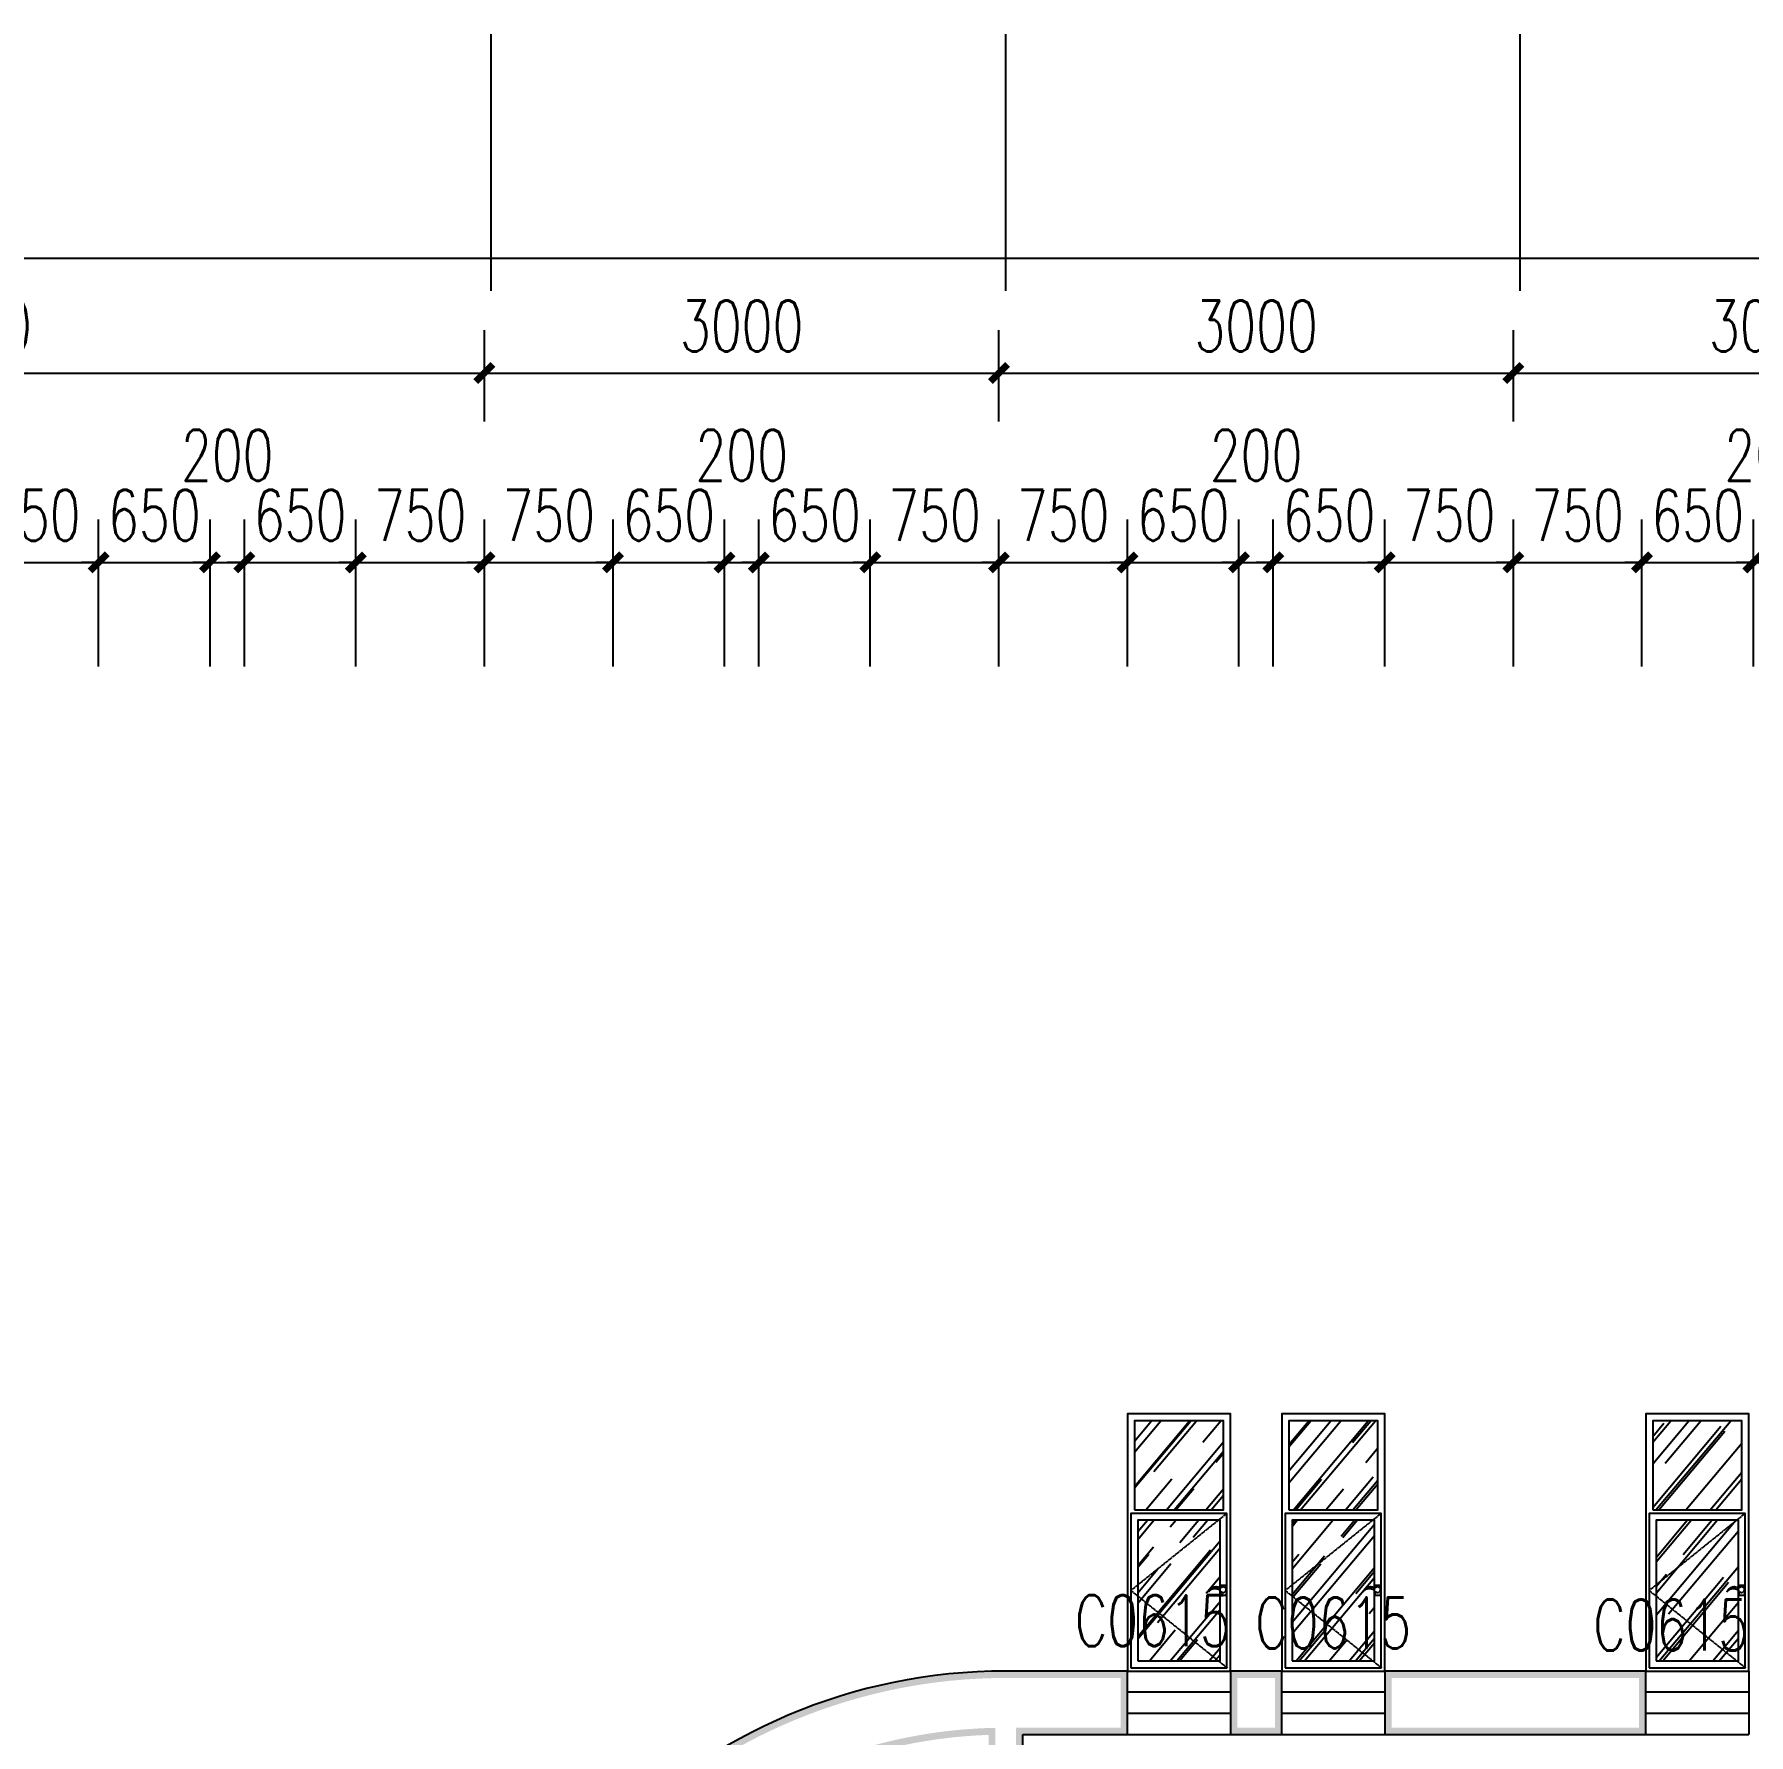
# Model space of a CAD drawing. Header units: millimetres. Extents: x -150677 to 588340, y -254013 to 149700.
# Drawn here: x 155936 to 165933, y -204976 to -195060 of the extents above; entities that cross this region are included whole.
import ezdxf

# ---------------------------------------------------------------- set-up
doc = ezdxf.new("R2010")
doc.units = ezdxf.units.MM
doc.header["$LTSCALE"] = 10
doc.header["$MEASUREMENT"] = 0
doc.linetypes.add('DASH', pattern=[0.35, 0.25, -0.1])
for name, color, linetype in [('2-Ba顶面轮廓', 4, 'Continuous'), ('9-ELd细', 8, 'Continuous'), ('PUB_DIM', 3, 'Continuous'), ('PUB_WALL', 9, 'Continuous'), ('WALL', 9, 'Continuous'), ('WINDOW', 4, 'Continuous'), ('WINDOW_TEXT', 7, 'Continuous')]:
    doc.layers.add(name, color=color, linetype=linetype)
doc.styles.add('_TCH_DIM_T3', font='SIMPLEX', dxfattribs={"width": 0.705882, "bigfont": 'GBCBIG'})
doc.styles.add('_TCH_WINDOW', font='SIMPLEX', dxfattribs={"bigfont": 'GBCBIG'})
doc.dimstyles.new('_TCH_ARCH&&100', dxfattribs={"dimtxt": 297.5, "dimasz": 100, "dimexe": 250, "dimexo": 300, "dimgap": 126.25, "dimtad": 1, "dimdec": 0, "dimzin": 0, "dimdsep": 46, "dimtxsty": '_TCH_DIM_T3', "dimblk": 'ARCHTICK', "dimcen": 0.09, "dimclrt": 7, "dimazin": 2, "dimtfac": 1, "dimtdec": 0, "dimtix": 1, "dimtmove": 2, "dimatfit": 3, "dimfxl": 1, "dimtolj": 1, "dimtzin": 0, "dimarcsym": 0})

# ---------------------------------------------------------------- blocks, each defined once
blk = doc.blocks.new('_ArchTick')
at = {"color": 0, "linetype": 'ByBlock', "const_width": 0.4}
blk.add_lwpolyline([(-0.5, -0.5), (0.5, 0.5)], dxfattribs=at)
blk = doc.blocks.new('*D2143')
at = {"layer": 'Defpoints', "color": 0, "transparency": 16777216}
for p in [(158560.7, -197035.4), (152560.7, -197617.3), (158560.7, -197617.3)]:
    blk.add_point(p, dxfattribs=at)
at = {"layer": 'PUB_DIM', "color": 0, "lineweight": -2, "transparency": 16777216}
for p, q in [((152560.7, -197317.3), (152560.7, -196785.4)), ((158560.7, -197317.3), (158560.7, -196785.4)), ((152560.7, -197035.4), (158560.7, -197035.4))]:
    blk.add_line(p, q, dxfattribs=at)
at = {"layer": 'PUB_DIM', "color": 0, "lineweight": -2, "transparency": 16777216, "xscale": 100, "yscale": 100, "zscale": 100, "rotation": 180}
blk.add_blockref('_ArchTick', (152560.7, -197035.4), dxfattribs=at)
at = {"layer": 'PUB_DIM', "color": 0, "lineweight": -2, "transparency": 16777216, "xscale": 100, "yscale": 100, "zscale": 100}
blk.add_blockref('_ArchTick', (158560.7, -197035.4), dxfattribs=at)
at = {"layer": 'PUB_DIM', "color": 7, "transparency": 16777216, "insert": (155560.7, -196760.4), "char_height": 297.5, "attachment_point": 5, "style": '_TCH_DIM_T3'}
blk.add_mtext('\\A1;6000', dxfattribs=at)
blk = doc.blocks.new('*D2144')
at = {"layer": 'Defpoints', "color": 0, "transparency": 16777216}
for p in [(161560.7, -197035.4), (158560.7, -197617.3), (161560.7, -197617.3)]:
    blk.add_point(p, dxfattribs=at)
at = {"layer": 'PUB_DIM', "color": 0, "lineweight": -2, "transparency": 16777216}
for p, q in [((158560.7, -197317.3), (158560.7, -196785.4)), ((161560.7, -197317.3), (161560.7, -196785.4)), ((158560.7, -197035.4), (161560.7, -197035.4))]:
    blk.add_line(p, q, dxfattribs=at)
at = {"layer": 'PUB_DIM', "color": 0, "lineweight": -2, "transparency": 16777216, "xscale": 100, "yscale": 100, "zscale": 100, "rotation": 180}
blk.add_blockref('_ArchTick', (158560.7, -197035.4), dxfattribs=at)
at = {"layer": 'PUB_DIM', "color": 0, "lineweight": -2, "transparency": 16777216, "xscale": 100, "yscale": 100, "zscale": 100}
blk.add_blockref('_ArchTick', (161560.7, -197035.4), dxfattribs=at)
at = {"layer": 'PUB_DIM', "color": 7, "transparency": 16777216, "insert": (160060.7, -196760.4), "char_height": 297.5, "attachment_point": 5, "style": '_TCH_DIM_T3'}
blk.add_mtext('\\A1;3000', dxfattribs=at)
blk = doc.blocks.new('*D2145')
at = {"layer": 'Defpoints', "color": 0, "transparency": 16777216}
for p in [(164560.7, -197035.4), (161560.7, -197617.3), (164560.7, -197617.3)]:
    blk.add_point(p, dxfattribs=at)
at = {"layer": 'PUB_DIM', "color": 0, "lineweight": -2, "transparency": 16777216}
for p, q in [((161560.7, -197317.3), (161560.7, -196785.4)), ((164560.7, -197317.3), (164560.7, -196785.4)), ((161560.7, -197035.4), (164560.7, -197035.4))]:
    blk.add_line(p, q, dxfattribs=at)
at = {"layer": 'PUB_DIM', "color": 0, "lineweight": -2, "transparency": 16777216, "xscale": 100, "yscale": 100, "zscale": 100, "rotation": 180}
blk.add_blockref('_ArchTick', (161560.7, -197035.4), dxfattribs=at)
at = {"layer": 'PUB_DIM', "color": 0, "lineweight": -2, "transparency": 16777216, "xscale": 100, "yscale": 100, "zscale": 100}
blk.add_blockref('_ArchTick', (164560.7, -197035.4), dxfattribs=at)
at = {"layer": 'PUB_DIM', "color": 7, "transparency": 16777216, "insert": (163060.7, -196760.4), "char_height": 297.5, "attachment_point": 5, "style": '_TCH_DIM_T3'}
blk.add_mtext('\\A1;3000', dxfattribs=at)
blk = doc.blocks.new('*D2146')
at = {"layer": 'Defpoints', "color": 0, "transparency": 16777216}
for p in [(167560.7, -197035.4), (164560.7, -197617.3), (167560.7, -197617.3)]:
    blk.add_point(p, dxfattribs=at)
at = {"layer": 'PUB_DIM', "color": 0, "lineweight": -2, "transparency": 16777216}
for p, q in [((164560.7, -197317.3), (164560.7, -196785.4)), ((167560.7, -197317.3), (167560.7, -196785.4)), ((164560.7, -197035.4), (167560.7, -197035.4))]:
    blk.add_line(p, q, dxfattribs=at)
at = {"layer": 'PUB_DIM', "color": 0, "lineweight": -2, "transparency": 16777216, "xscale": 100, "yscale": 100, "zscale": 100, "rotation": 180}
blk.add_blockref('_ArchTick', (164560.7, -197035.4), dxfattribs=at)
at = {"layer": 'PUB_DIM', "color": 0, "lineweight": -2, "transparency": 16777216, "xscale": 100, "yscale": 100, "zscale": 100}
blk.add_blockref('_ArchTick', (167560.7, -197035.4), dxfattribs=at)
at = {"layer": 'PUB_DIM', "color": 7, "transparency": 16777216, "insert": (166060.7, -196760.4), "char_height": 297.5, "attachment_point": 5, "style": '_TCH_DIM_T3'}
blk.add_mtext('\\A1;3000', dxfattribs=at)
blk = doc.blocks.new('*D2165')
at = {"layer": 'Defpoints', "color": 0, "transparency": 16777216}
for p in [(213760.7, -196365.9), (152560.7, -197148), (213760.7, -197148)]:
    blk.add_point(p, dxfattribs=at)
at = {"layer": 'PUB_DIM', "color": 0, "lineweight": -2, "transparency": 16777216}
for p, q in [((152560.7, -196848), (152560.7, -196115.9)), ((213760.7, -196848), (213760.7, -196115.9)), ((152560.7, -196365.9), (213760.7, -196365.9))]:
    blk.add_line(p, q, dxfattribs=at)
at = {"layer": 'PUB_DIM', "color": 0, "lineweight": -2, "transparency": 16777216, "xscale": 100, "yscale": 100, "zscale": 100, "rotation": 180}
blk.add_blockref('_ArchTick', (152560.7, -196365.9), dxfattribs=at)
at = {"layer": 'PUB_DIM', "color": 0, "lineweight": -2, "transparency": 16777216, "xscale": 100, "yscale": 100, "zscale": 100}
blk.add_blockref('_ArchTick', (213760.7, -196365.9), dxfattribs=at)
at = {"layer": 'PUB_DIM', "color": 7, "transparency": 16777216, "insert": (183160.7, -196090.9), "char_height": 297.5, "attachment_point": 5, "style": '_TCH_DIM_T3'}
blk.add_mtext('\\A1;61200', dxfattribs=at)
blk = doc.blocks.new('*D2324')
at = {"layer": 'Defpoints', "color": 0, "transparency": 16777216}
for p in [(166160.7, -198139.7), (165960.7, -199047.7), (166160.7, -199047.7)]:
    blk.add_point(p, dxfattribs=at)
at = {"layer": 'PUB_DIM', "color": 0, "lineweight": -2, "transparency": 16777216}
for p, q in [((165960.7, -198747.7), (165960.7, -197889.7)), ((166160.7, -198747.7), (166160.7, -197889.7)), ((165960.7, -198139.7), (165860.7, -198139.7)), ((165960.7, -198139.7), (166160.7, -198139.7)), ((166160.7, -198139.7), (166260.7, -198139.7))]:
    blk.add_line(p, q, dxfattribs=at)
at = {"layer": 'PUB_DIM', "color": 0, "lineweight": -2, "transparency": 16777216, "xscale": 100, "yscale": 100, "zscale": 100}
blk.add_blockref('_ArchTick', (165960.7, -198139.7), dxfattribs=at)
at = {"layer": 'PUB_DIM', "color": 0, "lineweight": -2, "transparency": 16777216, "xscale": 100, "yscale": 100, "zscale": 100, "rotation": 180}
blk.add_blockref('_ArchTick', (166160.7, -198139.7), dxfattribs=at)
at = {"layer": 'PUB_DIM', "color": 7, "transparency": 16777216, "insert": (166060.7, -197514.7), "char_height": 297.5, "attachment_point": 5, "style": '_TCH_DIM_T3'}
blk.add_mtext('\\A1;200', dxfattribs=at)
blk = doc.blocks.new('*D2325')
at = {"layer": 'Defpoints', "color": 0, "transparency": 16777216}
for p in [(165960.7, -198139.7), (165310.7, -199047.7), (165960.7, -199047.7)]:
    blk.add_point(p, dxfattribs=at)
at = {"layer": 'PUB_DIM', "color": 0, "lineweight": -2, "transparency": 16777216}
for p, q in [((165310.7, -198747.7), (165310.7, -197889.7)), ((165960.7, -198747.7), (165960.7, -197889.7)), ((165310.7, -198139.7), (165210.7, -198139.7)), ((165310.7, -198139.7), (165960.7, -198139.7)), ((165960.7, -198139.7), (166060.7, -198139.7))]:
    blk.add_line(p, q, dxfattribs=at)
at = {"layer": 'PUB_DIM', "color": 0, "lineweight": -2, "transparency": 16777216, "xscale": 100, "yscale": 100, "zscale": 100}
blk.add_blockref('_ArchTick', (165310.7, -198139.7), dxfattribs=at)
at = {"layer": 'PUB_DIM', "color": 0, "lineweight": -2, "transparency": 16777216, "xscale": 100, "yscale": 100, "zscale": 100, "rotation": 180}
blk.add_blockref('_ArchTick', (165960.7, -198139.7), dxfattribs=at)
at = {"layer": 'PUB_DIM', "color": 7, "transparency": 16777216, "insert": (165635.7, -197864.7), "char_height": 297.5, "attachment_point": 5, "style": '_TCH_DIM_T3'}
blk.add_mtext('\\A1;650', dxfattribs=at)
blk = doc.blocks.new('*D2326')
at = {"layer": 'Defpoints', "color": 0, "transparency": 16777216}
for p in [(165310.7, -198139.7), (164560.7, -199047.7), (165310.7, -199047.7)]:
    blk.add_point(p, dxfattribs=at)
at = {"layer": 'PUB_DIM', "color": 0, "lineweight": -2, "transparency": 16777216}
for p, q in [((164560.7, -198747.7), (164560.7, -197889.7)), ((165310.7, -198747.7), (165310.7, -197889.7)), ((164560.7, -198139.7), (164460.7, -198139.7)), ((164560.7, -198139.7), (165310.7, -198139.7)), ((165310.7, -198139.7), (165410.7, -198139.7))]:
    blk.add_line(p, q, dxfattribs=at)
at = {"layer": 'PUB_DIM', "color": 0, "lineweight": -2, "transparency": 16777216, "xscale": 100, "yscale": 100, "zscale": 100}
blk.add_blockref('_ArchTick', (164560.7, -198139.7), dxfattribs=at)
at = {"layer": 'PUB_DIM', "color": 0, "lineweight": -2, "transparency": 16777216, "xscale": 100, "yscale": 100, "zscale": 100, "rotation": 180}
blk.add_blockref('_ArchTick', (165310.7, -198139.7), dxfattribs=at)
at = {"layer": 'PUB_DIM', "color": 7, "transparency": 16777216, "insert": (164935.7, -197864.7), "char_height": 297.5, "attachment_point": 5, "style": '_TCH_DIM_T3'}
blk.add_mtext('\\A1;750', dxfattribs=at)
blk = doc.blocks.new('*D2327')
at = {"layer": 'Defpoints', "color": 0, "transparency": 16777216}
for p in [(164560.7, -198139.7), (163810.7, -199047.7), (164560.7, -199047.7)]:
    blk.add_point(p, dxfattribs=at)
at = {"layer": 'PUB_DIM', "color": 0, "lineweight": -2, "transparency": 16777216}
for p, q in [((163810.7, -198747.7), (163810.7, -197889.7)), ((164560.7, -198747.7), (164560.7, -197889.7)), ((163810.7, -198139.7), (163710.7, -198139.7)), ((163810.7, -198139.7), (164560.7, -198139.7)), ((164560.7, -198139.7), (164660.7, -198139.7))]:
    blk.add_line(p, q, dxfattribs=at)
at = {"layer": 'PUB_DIM', "color": 0, "lineweight": -2, "transparency": 16777216, "xscale": 100, "yscale": 100, "zscale": 100}
blk.add_blockref('_ArchTick', (163810.7, -198139.7), dxfattribs=at)
at = {"layer": 'PUB_DIM', "color": 0, "lineweight": -2, "transparency": 16777216, "xscale": 100, "yscale": 100, "zscale": 100, "rotation": 180}
blk.add_blockref('_ArchTick', (164560.7, -198139.7), dxfattribs=at)
at = {"layer": 'PUB_DIM', "color": 7, "transparency": 16777216, "insert": (164185.7, -197864.7), "char_height": 297.5, "attachment_point": 5, "style": '_TCH_DIM_T3'}
blk.add_mtext('\\A1;750', dxfattribs=at)
blk = doc.blocks.new('*D2328')
at = {"layer": 'Defpoints', "color": 0, "transparency": 16777216}
for p in [(163810.7, -198139.7), (163160.7, -199047.7), (163810.7, -199047.7)]:
    blk.add_point(p, dxfattribs=at)
at = {"layer": 'PUB_DIM', "color": 0, "lineweight": -2, "transparency": 16777216}
for p, q in [((163160.7, -198747.7), (163160.7, -197889.7)), ((163810.7, -198747.7), (163810.7, -197889.7)), ((163160.7, -198139.7), (163060.7, -198139.7)), ((163160.7, -198139.7), (163810.7, -198139.7)), ((163810.7, -198139.7), (163910.7, -198139.7))]:
    blk.add_line(p, q, dxfattribs=at)
at = {"layer": 'PUB_DIM', "color": 0, "lineweight": -2, "transparency": 16777216, "xscale": 100, "yscale": 100, "zscale": 100}
blk.add_blockref('_ArchTick', (163160.7, -198139.7), dxfattribs=at)
at = {"layer": 'PUB_DIM', "color": 0, "lineweight": -2, "transparency": 16777216, "xscale": 100, "yscale": 100, "zscale": 100, "rotation": 180}
blk.add_blockref('_ArchTick', (163810.7, -198139.7), dxfattribs=at)
at = {"layer": 'PUB_DIM', "color": 7, "transparency": 16777216, "insert": (163485.7, -197864.7), "char_height": 297.5, "attachment_point": 5, "style": '_TCH_DIM_T3'}
blk.add_mtext('\\A1;650', dxfattribs=at)
blk = doc.blocks.new('*D2329')
at = {"layer": 'Defpoints', "color": 0, "transparency": 16777216}
for p in [(163160.7, -198139.7), (162960.7, -199047.7), (163160.7, -199047.7)]:
    blk.add_point(p, dxfattribs=at)
at = {"layer": 'PUB_DIM', "color": 0, "lineweight": -2, "transparency": 16777216}
for p, q in [((162960.7, -198747.7), (162960.7, -197889.7)), ((163160.7, -198747.7), (163160.7, -197889.7)), ((162960.7, -198139.7), (162860.7, -198139.7)), ((162960.7, -198139.7), (163160.7, -198139.7)), ((163160.7, -198139.7), (163260.7, -198139.7))]:
    blk.add_line(p, q, dxfattribs=at)
at = {"layer": 'PUB_DIM', "color": 0, "lineweight": -2, "transparency": 16777216, "xscale": 100, "yscale": 100, "zscale": 100}
blk.add_blockref('_ArchTick', (162960.7, -198139.7), dxfattribs=at)
at = {"layer": 'PUB_DIM', "color": 0, "lineweight": -2, "transparency": 16777216, "xscale": 100, "yscale": 100, "zscale": 100, "rotation": 180}
blk.add_blockref('_ArchTick', (163160.7, -198139.7), dxfattribs=at)
at = {"layer": 'PUB_DIM', "color": 7, "transparency": 16777216, "insert": (163060.7, -197514.7), "char_height": 297.5, "attachment_point": 5, "style": '_TCH_DIM_T3'}
blk.add_mtext('\\A1;200', dxfattribs=at)
blk = doc.blocks.new('*D2330')
at = {"layer": 'Defpoints', "color": 0, "transparency": 16777216}
for p in [(162960.7, -198139.7), (162310.7, -199047.7), (162960.7, -199047.7)]:
    blk.add_point(p, dxfattribs=at)
at = {"layer": 'PUB_DIM', "color": 0, "lineweight": -2, "transparency": 16777216}
for p, q in [((162310.7, -198747.7), (162310.7, -197889.7)), ((162960.7, -198747.7), (162960.7, -197889.7)), ((162310.7, -198139.7), (162210.7, -198139.7)), ((162310.7, -198139.7), (162960.7, -198139.7)), ((162960.7, -198139.7), (163060.7, -198139.7))]:
    blk.add_line(p, q, dxfattribs=at)
at = {"layer": 'PUB_DIM', "color": 0, "lineweight": -2, "transparency": 16777216, "xscale": 100, "yscale": 100, "zscale": 100}
blk.add_blockref('_ArchTick', (162310.7, -198139.7), dxfattribs=at)
at = {"layer": 'PUB_DIM', "color": 0, "lineweight": -2, "transparency": 16777216, "xscale": 100, "yscale": 100, "zscale": 100, "rotation": 180}
blk.add_blockref('_ArchTick', (162960.7, -198139.7), dxfattribs=at)
at = {"layer": 'PUB_DIM', "color": 7, "transparency": 16777216, "insert": (162635.7, -197864.7), "char_height": 297.5, "attachment_point": 5, "style": '_TCH_DIM_T3'}
blk.add_mtext('\\A1;650', dxfattribs=at)
blk = doc.blocks.new('*D2331')
at = {"layer": 'Defpoints', "color": 0, "transparency": 16777216}
for p in [(162310.7, -198139.7), (161560.7, -199047.7), (162310.7, -199047.7)]:
    blk.add_point(p, dxfattribs=at)
at = {"layer": 'PUB_DIM', "color": 0, "lineweight": -2, "transparency": 16777216}
for p, q in [((161560.7, -198747.7), (161560.7, -197889.7)), ((162310.7, -198747.7), (162310.7, -197889.7)), ((161560.7, -198139.7), (161460.7, -198139.7)), ((161560.7, -198139.7), (162310.7, -198139.7)), ((162310.7, -198139.7), (162410.7, -198139.7))]:
    blk.add_line(p, q, dxfattribs=at)
at = {"layer": 'PUB_DIM', "color": 0, "lineweight": -2, "transparency": 16777216, "xscale": 100, "yscale": 100, "zscale": 100}
blk.add_blockref('_ArchTick', (161560.7, -198139.7), dxfattribs=at)
at = {"layer": 'PUB_DIM', "color": 0, "lineweight": -2, "transparency": 16777216, "xscale": 100, "yscale": 100, "zscale": 100, "rotation": 180}
blk.add_blockref('_ArchTick', (162310.7, -198139.7), dxfattribs=at)
at = {"layer": 'PUB_DIM', "color": 7, "transparency": 16777216, "insert": (161935.7, -197864.7), "char_height": 297.5, "attachment_point": 5, "style": '_TCH_DIM_T3'}
blk.add_mtext('\\A1;750', dxfattribs=at)
blk = doc.blocks.new('*D2332')
at = {"layer": 'Defpoints', "color": 0, "transparency": 16777216}
for p in [(161560.7, -198139.7), (160810.7, -199047.7), (161560.7, -199047.7)]:
    blk.add_point(p, dxfattribs=at)
at = {"layer": 'PUB_DIM', "color": 0, "lineweight": -2, "transparency": 16777216}
for p, q in [((160810.7, -198747.7), (160810.7, -197889.7)), ((161560.7, -198747.7), (161560.7, -197889.7)), ((160810.7, -198139.7), (160710.7, -198139.7)), ((160810.7, -198139.7), (161560.7, -198139.7)), ((161560.7, -198139.7), (161660.7, -198139.7))]:
    blk.add_line(p, q, dxfattribs=at)
at = {"layer": 'PUB_DIM', "color": 0, "lineweight": -2, "transparency": 16777216, "xscale": 100, "yscale": 100, "zscale": 100}
blk.add_blockref('_ArchTick', (160810.7, -198139.7), dxfattribs=at)
at = {"layer": 'PUB_DIM', "color": 0, "lineweight": -2, "transparency": 16777216, "xscale": 100, "yscale": 100, "zscale": 100, "rotation": 180}
blk.add_blockref('_ArchTick', (161560.7, -198139.7), dxfattribs=at)
at = {"layer": 'PUB_DIM', "color": 7, "transparency": 16777216, "insert": (161185.7, -197864.7), "char_height": 297.5, "attachment_point": 5, "style": '_TCH_DIM_T3'}
blk.add_mtext('\\A1;750', dxfattribs=at)
blk = doc.blocks.new('*D2333')
at = {"layer": 'Defpoints', "color": 0, "transparency": 16777216}
for p in [(160810.7, -198139.7), (160160.7, -199047.7), (160810.7, -199047.7)]:
    blk.add_point(p, dxfattribs=at)
at = {"layer": 'PUB_DIM', "color": 0, "lineweight": -2, "transparency": 16777216}
for p, q in [((160160.7, -198747.7), (160160.7, -197889.7)), ((160810.7, -198747.7), (160810.7, -197889.7)), ((160160.7, -198139.7), (160060.7, -198139.7)), ((160160.7, -198139.7), (160810.7, -198139.7)), ((160810.7, -198139.7), (160910.7, -198139.7))]:
    blk.add_line(p, q, dxfattribs=at)
at = {"layer": 'PUB_DIM', "color": 0, "lineweight": -2, "transparency": 16777216, "xscale": 100, "yscale": 100, "zscale": 100}
blk.add_blockref('_ArchTick', (160160.7, -198139.7), dxfattribs=at)
at = {"layer": 'PUB_DIM', "color": 0, "lineweight": -2, "transparency": 16777216, "xscale": 100, "yscale": 100, "zscale": 100, "rotation": 180}
blk.add_blockref('_ArchTick', (160810.7, -198139.7), dxfattribs=at)
at = {"layer": 'PUB_DIM', "color": 7, "transparency": 16777216, "insert": (160485.7, -197864.7), "char_height": 297.5, "attachment_point": 5, "style": '_TCH_DIM_T3'}
blk.add_mtext('\\A1;650', dxfattribs=at)
blk = doc.blocks.new('*D2334')
at = {"layer": 'Defpoints', "color": 0, "transparency": 16777216}
for p in [(160160.7, -198139.7), (159960.7, -199047.7), (160160.7, -199047.7)]:
    blk.add_point(p, dxfattribs=at)
at = {"layer": 'PUB_DIM', "color": 0, "lineweight": -2, "transparency": 16777216}
for p, q in [((159960.7, -198747.7), (159960.7, -197889.7)), ((160160.7, -198747.7), (160160.7, -197889.7)), ((159960.7, -198139.7), (159860.7, -198139.7)), ((159960.7, -198139.7), (160160.7, -198139.7)), ((160160.7, -198139.7), (160260.7, -198139.7))]:
    blk.add_line(p, q, dxfattribs=at)
at = {"layer": 'PUB_DIM', "color": 0, "lineweight": -2, "transparency": 16777216, "xscale": 100, "yscale": 100, "zscale": 100}
blk.add_blockref('_ArchTick', (159960.7, -198139.7), dxfattribs=at)
at = {"layer": 'PUB_DIM', "color": 0, "lineweight": -2, "transparency": 16777216, "xscale": 100, "yscale": 100, "zscale": 100, "rotation": 180}
blk.add_blockref('_ArchTick', (160160.7, -198139.7), dxfattribs=at)
at = {"layer": 'PUB_DIM', "color": 7, "transparency": 16777216, "insert": (160060.7, -197514.7), "char_height": 297.5, "attachment_point": 5, "style": '_TCH_DIM_T3'}
blk.add_mtext('\\A1;200', dxfattribs=at)
blk = doc.blocks.new('*D2335')
at = {"layer": 'Defpoints', "color": 0, "transparency": 16777216}
for p in [(159960.7, -198139.7), (159310.7, -199047.7), (159960.7, -199047.7)]:
    blk.add_point(p, dxfattribs=at)
at = {"layer": 'PUB_DIM', "color": 0, "lineweight": -2, "transparency": 16777216}
for p, q in [((159310.7, -198747.7), (159310.7, -197889.7)), ((159960.7, -198747.7), (159960.7, -197889.7)), ((159310.7, -198139.7), (159210.7, -198139.7)), ((159310.7, -198139.7), (159960.7, -198139.7)), ((159960.7, -198139.7), (160060.7, -198139.7))]:
    blk.add_line(p, q, dxfattribs=at)
at = {"layer": 'PUB_DIM', "color": 0, "lineweight": -2, "transparency": 16777216, "xscale": 100, "yscale": 100, "zscale": 100}
blk.add_blockref('_ArchTick', (159310.7, -198139.7), dxfattribs=at)
at = {"layer": 'PUB_DIM', "color": 0, "lineweight": -2, "transparency": 16777216, "xscale": 100, "yscale": 100, "zscale": 100, "rotation": 180}
blk.add_blockref('_ArchTick', (159960.7, -198139.7), dxfattribs=at)
at = {"layer": 'PUB_DIM', "color": 7, "transparency": 16777216, "insert": (159635.7, -197864.7), "char_height": 297.5, "attachment_point": 5, "style": '_TCH_DIM_T3'}
blk.add_mtext('\\A1;650', dxfattribs=at)
blk = doc.blocks.new('*D2336')
at = {"layer": 'Defpoints', "color": 0, "transparency": 16777216}
for p in [(159310.7, -198139.7), (158560.7, -199047.7), (159310.7, -199047.7)]:
    blk.add_point(p, dxfattribs=at)
at = {"layer": 'PUB_DIM', "color": 0, "lineweight": -2, "transparency": 16777216}
for p, q in [((158560.7, -198747.7), (158560.7, -197889.7)), ((159310.7, -198747.7), (159310.7, -197889.7)), ((158560.7, -198139.7), (158460.7, -198139.7)), ((158560.7, -198139.7), (159310.7, -198139.7)), ((159310.7, -198139.7), (159410.7, -198139.7))]:
    blk.add_line(p, q, dxfattribs=at)
at = {"layer": 'PUB_DIM', "color": 0, "lineweight": -2, "transparency": 16777216, "xscale": 100, "yscale": 100, "zscale": 100}
blk.add_blockref('_ArchTick', (158560.7, -198139.7), dxfattribs=at)
at = {"layer": 'PUB_DIM', "color": 0, "lineweight": -2, "transparency": 16777216, "xscale": 100, "yscale": 100, "zscale": 100, "rotation": 180}
blk.add_blockref('_ArchTick', (159310.7, -198139.7), dxfattribs=at)
at = {"layer": 'PUB_DIM', "color": 7, "transparency": 16777216, "insert": (158935.7, -197864.7), "char_height": 297.5, "attachment_point": 5, "style": '_TCH_DIM_T3'}
blk.add_mtext('\\A1;750', dxfattribs=at)
blk = doc.blocks.new('*D2337')
at = {"layer": 'Defpoints', "color": 0, "transparency": 16777216}
for p in [(158560.7, -198139.7), (157810.7, -199047.7), (158560.7, -199047.7)]:
    blk.add_point(p, dxfattribs=at)
at = {"layer": 'PUB_DIM', "color": 0, "lineweight": -2, "transparency": 16777216}
for p, q in [((157810.7, -198747.7), (157810.7, -197889.7)), ((158560.7, -198747.7), (158560.7, -197889.7)), ((157810.7, -198139.7), (157710.7, -198139.7)), ((157810.7, -198139.7), (158560.7, -198139.7)), ((158560.7, -198139.7), (158660.7, -198139.7))]:
    blk.add_line(p, q, dxfattribs=at)
at = {"layer": 'PUB_DIM', "color": 0, "lineweight": -2, "transparency": 16777216, "xscale": 100, "yscale": 100, "zscale": 100}
blk.add_blockref('_ArchTick', (157810.7, -198139.7), dxfattribs=at)
at = {"layer": 'PUB_DIM', "color": 0, "lineweight": -2, "transparency": 16777216, "xscale": 100, "yscale": 100, "zscale": 100, "rotation": 180}
blk.add_blockref('_ArchTick', (158560.7, -198139.7), dxfattribs=at)
at = {"layer": 'PUB_DIM', "color": 7, "transparency": 16777216, "insert": (158185.7, -197864.7), "char_height": 297.5, "attachment_point": 5, "style": '_TCH_DIM_T3'}
blk.add_mtext('\\A1;750', dxfattribs=at)
blk = doc.blocks.new('*D2338')
at = {"layer": 'Defpoints', "color": 0, "transparency": 16777216}
for p in [(157810.7, -198139.7), (157160.7, -199047.7), (157810.7, -199047.7)]:
    blk.add_point(p, dxfattribs=at)
at = {"layer": 'PUB_DIM', "color": 0, "lineweight": -2, "transparency": 16777216}
for p, q in [((157160.7, -198747.7), (157160.7, -197889.7)), ((157810.7, -198747.7), (157810.7, -197889.7)), ((157160.7, -198139.7), (157060.7, -198139.7)), ((157160.7, -198139.7), (157810.7, -198139.7)), ((157810.7, -198139.7), (157910.7, -198139.7))]:
    blk.add_line(p, q, dxfattribs=at)
at = {"layer": 'PUB_DIM', "color": 0, "lineweight": -2, "transparency": 16777216, "xscale": 100, "yscale": 100, "zscale": 100}
blk.add_blockref('_ArchTick', (157160.7, -198139.7), dxfattribs=at)
at = {"layer": 'PUB_DIM', "color": 0, "lineweight": -2, "transparency": 16777216, "xscale": 100, "yscale": 100, "zscale": 100, "rotation": 180}
blk.add_blockref('_ArchTick', (157810.7, -198139.7), dxfattribs=at)
at = {"layer": 'PUB_DIM', "color": 7, "transparency": 16777216, "insert": (157485.7, -197864.7), "char_height": 297.5, "attachment_point": 5, "style": '_TCH_DIM_T3'}
blk.add_mtext('\\A1;650', dxfattribs=at)
blk = doc.blocks.new('*D2339')
at = {"layer": 'Defpoints', "color": 0, "transparency": 16777216}
for p in [(157160.7, -198139.7), (156960.7, -199047.7), (157160.7, -199047.7)]:
    blk.add_point(p, dxfattribs=at)
at = {"layer": 'PUB_DIM', "color": 0, "lineweight": -2, "transparency": 16777216}
for p, q in [((156960.7, -198747.7), (156960.7, -197889.7)), ((157160.7, -198747.7), (157160.7, -197889.7)), ((156960.7, -198139.7), (156860.7, -198139.7)), ((156960.7, -198139.7), (157160.7, -198139.7)), ((157160.7, -198139.7), (157260.7, -198139.7))]:
    blk.add_line(p, q, dxfattribs=at)
at = {"layer": 'PUB_DIM', "color": 0, "lineweight": -2, "transparency": 16777216, "xscale": 100, "yscale": 100, "zscale": 100}
blk.add_blockref('_ArchTick', (156960.7, -198139.7), dxfattribs=at)
at = {"layer": 'PUB_DIM', "color": 0, "lineweight": -2, "transparency": 16777216, "xscale": 100, "yscale": 100, "zscale": 100, "rotation": 180}
blk.add_blockref('_ArchTick', (157160.7, -198139.7), dxfattribs=at)
at = {"layer": 'PUB_DIM', "color": 7, "transparency": 16777216, "insert": (157060.7, -197514.7), "char_height": 297.5, "attachment_point": 5, "style": '_TCH_DIM_T3'}
blk.add_mtext('\\A1;200', dxfattribs=at)
blk = doc.blocks.new('*D2340')
at = {"layer": 'Defpoints', "color": 0, "transparency": 16777216}
for p in [(156960.7, -198139.7), (156310.7, -199047.7), (156960.7, -199047.7)]:
    blk.add_point(p, dxfattribs=at)
at = {"layer": 'PUB_DIM', "color": 0, "lineweight": -2, "transparency": 16777216}
for p, q in [((156310.7, -198747.7), (156310.7, -197889.7)), ((156960.7, -198747.7), (156960.7, -197889.7)), ((156310.7, -198139.7), (156210.7, -198139.7)), ((156310.7, -198139.7), (156960.7, -198139.7)), ((156960.7, -198139.7), (157060.7, -198139.7))]:
    blk.add_line(p, q, dxfattribs=at)
at = {"layer": 'PUB_DIM', "color": 0, "lineweight": -2, "transparency": 16777216, "xscale": 100, "yscale": 100, "zscale": 100}
blk.add_blockref('_ArchTick', (156310.7, -198139.7), dxfattribs=at)
at = {"layer": 'PUB_DIM', "color": 0, "lineweight": -2, "transparency": 16777216, "xscale": 100, "yscale": 100, "zscale": 100, "rotation": 180}
blk.add_blockref('_ArchTick', (156960.7, -198139.7), dxfattribs=at)
at = {"layer": 'PUB_DIM', "color": 7, "transparency": 16777216, "insert": (156635.7, -197864.7), "char_height": 297.5, "attachment_point": 5, "style": '_TCH_DIM_T3'}
blk.add_mtext('\\A1;650', dxfattribs=at)
blk = doc.blocks.new('*D2341')
at = {"layer": 'Defpoints', "color": 0, "transparency": 16777216}
for p in [(156310.7, -198139.7), (155560.7, -199047.7), (156310.7, -199047.7)]:
    blk.add_point(p, dxfattribs=at)
at = {"layer": 'PUB_DIM', "color": 0, "lineweight": -2, "transparency": 16777216}
for p, q in [((155560.7, -198747.7), (155560.7, -197889.7)), ((156310.7, -198747.7), (156310.7, -197889.7)), ((155560.7, -198139.7), (155460.7, -198139.7)), ((155560.7, -198139.7), (156310.7, -198139.7)), ((156310.7, -198139.7), (156410.7, -198139.7))]:
    blk.add_line(p, q, dxfattribs=at)
at = {"layer": 'PUB_DIM', "color": 0, "lineweight": -2, "transparency": 16777216, "xscale": 100, "yscale": 100, "zscale": 100}
blk.add_blockref('_ArchTick', (155560.7, -198139.7), dxfattribs=at)
at = {"layer": 'PUB_DIM', "color": 0, "lineweight": -2, "transparency": 16777216, "xscale": 100, "yscale": 100, "zscale": 100, "rotation": 180}
blk.add_blockref('_ArchTick', (156310.7, -198139.7), dxfattribs=at)
at = {"layer": 'PUB_DIM', "color": 7, "transparency": 16777216, "insert": (155935.7, -197864.7), "char_height": 297.5, "attachment_point": 5, "style": '_TCH_DIM_T3'}
blk.add_mtext('\\A1;750', dxfattribs=at)
blk = doc.blocks.new('$WINLIB2D$00000001')
at = {"color": 0}
for points in [[(-0.5, 0.5), (-0.5, -0.5)], [(-0.5, 0.5), (0.5, 0.5)], [(0.5, -0.5), (0.5, 0.5)], [(0.5, 0.167), (-0.5, 0.167)], [(0.5, -0.167), (-0.5, -0.167)], [(-0.5, -0.5), (0.5, -0.5)]]:
    blk.add_lwpolyline(points, dxfattribs=at)
blk = doc.blocks.new('A$C3D6C2CD6')
h = blk.add_hatch()
h.set_pattern_fill('木材', color=251, scale=50, style=0)
h.set_pattern_definition([(50, (40, 940), (129.62, 465.617), [3000, -400, 1000, -200]), (50, (306, 1040), (-332.33, 17.77), [600, -66, 1200, -150]), (50, (140, 1110), (565.85, 882.82), [1600, -280, 800, -200])])
h.paths.add_polyline_path([(40, 940), (560, 940), (560, 1460), (40, 1460)])
h = blk.add_hatch()
h.set_pattern_fill('木材', color=251, scale=50, style=0)
h.set_pattern_definition([(50, (60, 60), (129.618, 465.617), [3000, -400, 1000, -200]), (50, (326, 160), (-332.325, 17.77), [600, -66, 1200, -150]), (50, (160, 230), (565.85, 882.82), [1600, -280, 800, -200])])
h.paths.add_polyline_path([(60, 60), (540, 60), (540, 880), (60, 880)])
at = {"color": 8, "linetype": 'DASH'}
for points in [[(580, 920), (20, 470), (580, 20)], [(545, 485.1), (545, 501.5), (575, 501.5), (575, 441.5), (545, 441.5), (545, 465.7)]]:
    blk.add_lwpolyline(points, dxfattribs=at)
blk.add_lwpolyline([(543, 482.5, -0.472973), (569.8, 486.1, -1.045197), (547, 463.7, 0.471233), (471.4, 460.5, -0.474255), (543, 482.5, -0.303304)], format="xyb", dxfattribs=at)
at = {"layer": '2-Ba顶面轮廓'}
blk.add_lwpolyline([(0, 0), (600, 0), (600, 1500), (0, 1500)], close=True, dxfattribs=at)
at = {"layer": '9-ELd细'}
for points in [[(40, 940), (560, 940), (560, 1460), (40, 1460)], [(20, 20), (580, 20), (580, 920), (20, 920)], [(60, 60), (540, 60), (540, 880), (60, 880)]]:
    blk.add_lwpolyline(points, close=True, dxfattribs=at)

msp = doc.modelspace()

# ---------------------------------------------------------------- hatches: boundary and pattern name
at = {"layer": 'PUB_WALL'}
for points in [[(161600.7, -204605.2, 0.414214), (158350.7, -207855.2), (158390.7, -207855.2, -0.414214), (161600.7, -204645.2)], [(162310.7, -204605.2), (161600.7, -204605.2), (161600.7, -204645.2), (162270.7, -204645.2)], [(162310.7, -204975.2), (162310.7, -204605.2), (162270.7, -204645.2), (162270.7, -204935.2)], [(163210.7, -204605.2), (162910.7, -204605.2), (162950.7, -204645.2), (163170.7, -204645.2)], [(162910.7, -204605.2), (162910.7, -204975.2), (162950.7, -204935.2), (162950.7, -204645.2)], [(163210.7, -204975.2), (163210.7, -204605.2), (163170.7, -204645.2), (163170.7, -204935.2)], [(165333.2, -204605.2), (163810.7, -204605.2), (163850.7, -204645.2), (165293.2, -204645.2)], [(163810.7, -204605.2), (163810.7, -204975.2), (163850.7, -204935.2), (163850.7, -204645.2)], [(165333.2, -204975.2), (165333.2, -204605.2), (165293.2, -204645.2), (165293.2, -204935.2)], [(161500.7, -204977, 0.404078), (158720.7, -207855.2), (158680.7, -207855.2, -0.408208), (161540.7, -204935.8)], [(161500.7, -213955.2), (161500.7, -204977), (161540.7, -204935.8), (161540.7, -213995.2)], [(161700.7, -214055.2), (161700.7, -204975.2), (161660.7, -204935.2), (161660.7, -214055.2)], [(161700.7, -204975.2), (162310.7, -204975.2), (162270.7, -204935.2), (161660.7, -204935.2)], [(162910.7, -204975.2), (163210.7, -204975.2), (163170.7, -204935.2), (162950.7, -204935.2)], [(163810.7, -204975.2), (165333.2, -204975.2), (165293.2, -204935.2), (163850.7, -204935.2)]]:
    msp.add_hatch(color=256, dxfattribs=at).paths.add_polyline_path(points)

# ---------------------------------------------------------------- linework, layer by layer
at = {"layer": 'PUB_DIM'}
for p, q in [((158600.7, -196556.8), (158600.7, -195059.9)), ((161600.7, -196556.8), (161600.7, -195059.9)), ((164600.7, -196556.8), (164600.7, -195059.9))]:
    msp.add_line(p, q, dxfattribs=at)
at = {"layer": 'WALL'}
for p, q in [((162310.7, -204605.2), (161600.7, -204605.2)), ((162310.7, -204975.2), (162310.7, -204605.2)), ((163210.7, -204605.2), (162910.7, -204605.2)), ((162910.7, -204605.2), (162910.7, -204975.2)), ((163210.7, -204975.2), (163210.7, -204605.2)), ((165333.2, -204605.2), (163810.7, -204605.2)), ((163810.7, -204605.2), (163810.7, -204975.2)), ((165333.2, -204975.2), (165333.2, -204605.2)), ((161700.7, -214055.2), (161700.7, -204975.2)), ((161700.7, -204975.2), (162310.7, -204975.2)), ((162910.7, -204975.2), (163210.7, -204975.2)), ((163810.7, -204975.2), (165333.2, -204975.2))]:
    msp.add_line(p, q, dxfattribs=at)
msp.add_arc((161600.7, -207855.2), 3250, 90, 180, dxfattribs=at)

# ---------------------------------------------------------------- block references
at = {"layer": '2-Ba顶面轮廓'}
for p in [(162310.7, -204605.2), (163210.7, -204605.2), (165333.2, -204605.2)]:
    msp.add_blockref('A$C3D6C2CD6', p, dxfattribs=at)
at = {"layer": 'WINDOW'}
ref = msp.add_blockref('$WINLIB2D$00000001', (162610.7, -204790.2), dxfattribs=dict(at, xscale=600, yscale=-370, zscale=600))
ref.add_attrib('A', 'C0615', (162003.9, -204459.9), dxfattribs={"layer": 'WINDOW_TEXT', "height": 297.5, "style": '_TCH_WINDOW', "width": 0.705882})
ref = msp.add_blockref('$WINLIB2D$00000001', (163510.7, -204790.2), dxfattribs=dict(at, xscale=600, yscale=-370, zscale=600))
ref.add_attrib('A', 'C0615', (163055.7, -204472.5), dxfattribs={"layer": 'WINDOW_TEXT', "height": 297.5, "style": '_TCH_WINDOW', "width": 0.705882})
ref = msp.add_blockref('$WINLIB2D$00000001', (165633.2, -204790.2), dxfattribs=dict(at, xscale=600, yscale=-370, zscale=600))
ref.add_attrib('A', 'C0615', (165026.4, -204485.5), dxfattribs={"layer": 'WINDOW_TEXT', "height": 297.5, "style": '_TCH_WINDOW', "width": 0.705882})

# ---------------------------------------------------------------- dimensions: what is measured, and where the dimension line sits
at = {"layer": 'PUB_DIM'}
for p1, p2, distance, picture, middle in [((152560.7, -197148), (213760.7, -197148), 782.1, '*D2165', (183160.7, -196090.9)), ((152560.7, -197617.3), (158560.7, -197617.3), 581.9, '*D2143', (155560.7, -196760.4)), ((158560.7, -197617.3), (161560.7, -197617.3), 581.9, '*D2144', (160060.7, -196760.4)), ((161560.7, -197617.3), (164560.7, -197617.3), 581.9, '*D2145', (163060.7, -196760.4)), ((164560.7, -197617.3), (167560.7, -197617.3), 581.9, '*D2146', (166060.7, -196760.4)), ((155560.7, -199047.7), (156310.7, -199047.7), 908, '*D2341', (155935.7, -197864.7)), ((156310.7, -199047.7), (156960.7, -199047.7), 908, '*D2340', (156635.7, -197864.7)), ((157160.7, -199047.7), (157810.7, -199047.7), 908, '*D2338', (157485.7, -197864.7)), ((157810.7, -199047.7), (158560.7, -199047.7), 908, '*D2337', (158185.7, -197864.7)), ((158560.7, -199047.7), (159310.7, -199047.7), 908, '*D2336', (158935.7, -197864.7)), ((159310.7, -199047.7), (159960.7, -199047.7), 908, '*D2335', (159635.7, -197864.7)), ((160160.7, -199047.7), (160810.7, -199047.7), 908, '*D2333', (160485.7, -197864.7)), ((160810.7, -199047.7), (161560.7, -199047.7), 908, '*D2332', (161185.7, -197864.7)), ((161560.7, -199047.7), (162310.7, -199047.7), 908, '*D2331', (161935.7, -197864.7)), ((162310.7, -199047.7), (162960.7, -199047.7), 908, '*D2330', (162635.7, -197864.7)), ((163160.7, -199047.7), (163810.7, -199047.7), 908, '*D2328', (163485.7, -197864.7)), ((163810.7, -199047.7), (164560.7, -199047.7), 908, '*D2327', (164185.7, -197864.7)), ((164560.7, -199047.7), (165310.7, -199047.7), 908, '*D2326', (164935.7, -197864.7)), ((165310.7, -199047.7), (165960.7, -199047.7), 908, '*D2325', (165635.7, -197864.7))]:
    dim = msp.add_aligned_dim(p1=p1, p2=p2, distance=distance, dimstyle='_TCH_ARCH&&100', dxfattribs=at)
    dim.commit()
    dim.dimension.update_dxf_attribs({"geometry": picture, "text_midpoint": middle})
for base, p1, p2, picture, middle in [((157160.7, -198139.7), (156960.7, -199047.7), (157160.7, -199047.7), '*D2339', (157060.7, -197514.7)), ((160160.7, -198139.7), (159960.7, -199047.7), (160160.7, -199047.7), '*D2334', (160060.7, -197514.7)), ((163160.7, -198139.7), (162960.7, -199047.7), (163160.7, -199047.7), '*D2329', (163060.7, -197514.7)), ((166160.7, -198139.7), (165960.7, -199047.7), (166160.7, -199047.7), '*D2324', (166060.7, -197514.7))]:
    dim = msp.add_linear_dim(base=base, p1=p1, p2=p2, angle=0, dimstyle='_TCH_ARCH&&100', dxfattribs=at)
    dim.commit()
    dim.dimension.update_dxf_attribs({"geometry": picture, "text_midpoint": middle, "dimtype": 161})

doc.saveas('drawing.dxf')
